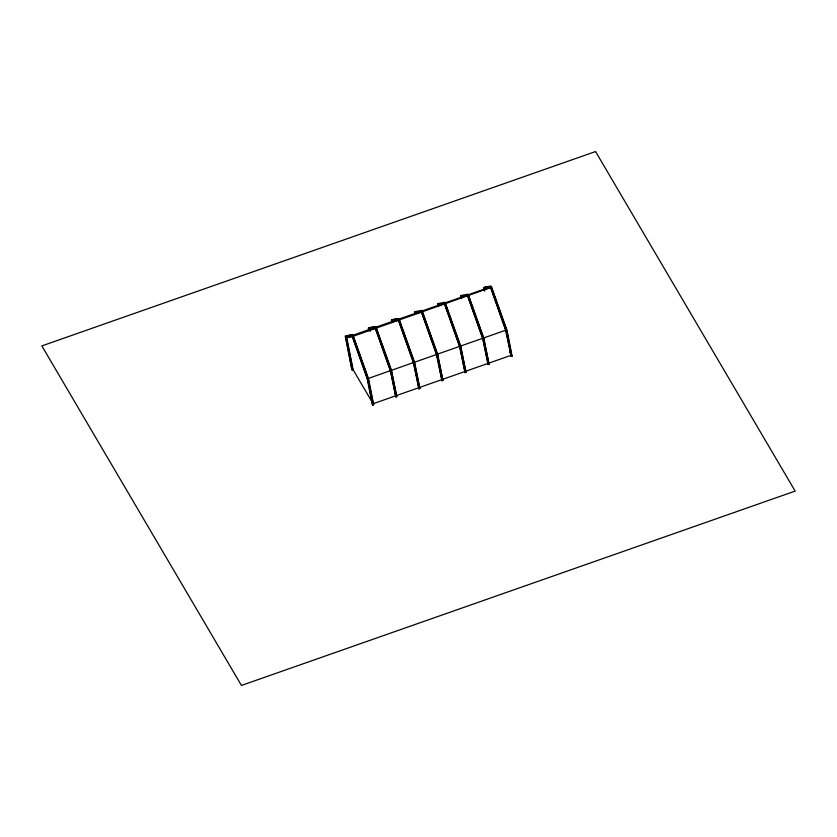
<?xml version="1.0" encoding="UTF-8"?>
<svg xmlns="http://www.w3.org/2000/svg" width="837" height="837" viewBox="0 0 837 837"><rect width="100%" height="100%" fill="white"/><g stroke="black" fill="none" stroke-linecap="round" stroke-linejoin="round"><path stroke-width="1.26" d="M350.421 336.129L372.465 328.386M374.913 327.529L395.744 320.215M398.192 319.357L420.247 311.615M422.695 310.757L441.068 304.312M444.74 303.015L465.571 295.712M468.019 294.844L485.167 288.828L491.56 287.708L506.542 329.924L511.533 355.16L372.214 404.062L367.213 378.826L352.168 336.192M345.315 336.526L351.666 369.117L352.565 368.803L373.689 404.731L372.789 405.056L372.214 404.062M351.666 369.117L352.251 370.111L353.151 369.797L346.57 337.018M373.114 403.748L368.113 378.512L506.542 329.924M375.238 328.094L390.283 370.728L395.859 396.958L396.759 396.633L391.674 370.906L375.991 326.943M398.307 319.996L413.352 362.63L418.939 388.86L419.839 388.535L414.744 362.808L399.061 318.845M421.377 311.898L436.433 354.532L442.009 380.751L442.909 380.437L437.814 354.71L422.13 310.736M444.447 303.8L459.503 346.434L465.079 372.653L465.979 372.339L460.884 346.612L445.2 302.638M467.517 295.702L482.572 338.336L488.149 364.555L489.049 364.241L483.953 338.514L468.281 294.54M490.597 287.604L505.642 330.238L511.219 356.457L512.118 356.143L507.023 330.416L491.35 286.442M484.602 287.185L490.995 286.076M483.702 287.51L490.095 286.39M484.089 288.744L490.66 288.022M460.632 295.607L467.925 294.174M489.049 364.241L483.472 338.022L468.49 295.806L461.919 296.528M467.59 296.12L461.02 296.842M437.563 303.705L444.855 302.272M465.979 372.339L460.402 346.12L445.42 303.904L438.85 304.626M444.52 304.218L437.95 304.94M414.493 311.803L421.785 310.37M442.909 380.437L437.332 354.218L422.35 312.002L415.78 312.724M421.45 312.327L414.88 313.038M392.312 319.588L398.715 318.468M391.413 319.901L397.816 318.782M419.839 388.535L414.252 362.316L399.28 320.1L392.71 320.822M398.381 320.425L391.81 321.136M369.243 327.685L375.646 326.566M368.343 327.999L374.746 326.88M369.64 328.92L376.211 328.198L391.182 370.414L396.759 396.633M375.311 328.522L368.74 329.234M346.173 335.783L352.576 334.664M345.273 336.097L351.676 334.978M346.738 337.416L353.141 336.307L491.497 287.29M345.671 337.332L352.241 336.62M509.607 351.864L512.118 356.143M484.633 287.614L484.989 289.864M483.734 287.938L484.089 290.177M461.564 295.712L461.919 297.962M460.664 296.036L461.02 298.275M438.494 303.81L438.85 306.06M437.594 304.134L437.95 306.373M415.424 311.919L415.769 314.157M414.524 312.232L414.87 314.471M392.354 320.016L392.699 322.255M391.454 320.33L391.8 322.569M369.284 328.114L369.63 330.353M368.385 328.428L368.73 330.667M346.215 336.212L352.565 368.803M368.113 378.512L353.068 335.878M511.219 356.457L506.123 330.73L490.451 286.756M484.267 289.142L484.665 291.171M488.149 364.555L483.054 338.828L467.381 294.865M465.079 372.653L459.984 346.926L444.301 302.963M442.009 380.751L436.914 355.024L421.231 311.061M418.939 388.86L413.844 363.122L398.161 319.159M395.859 396.958L390.774 371.22L375.091 327.257M369.808 329.318L370.216 331.347M373.689 404.731L368.594 379.004L352.921 335.041M372.789 405.056L367.694 379.318L352.021 335.355M345.838 337.74L352.251 370.111M595.557 151.549L41.85 345.911L241.443 685.451L795.15 491.089L595.557 151.549"/></g></svg>
